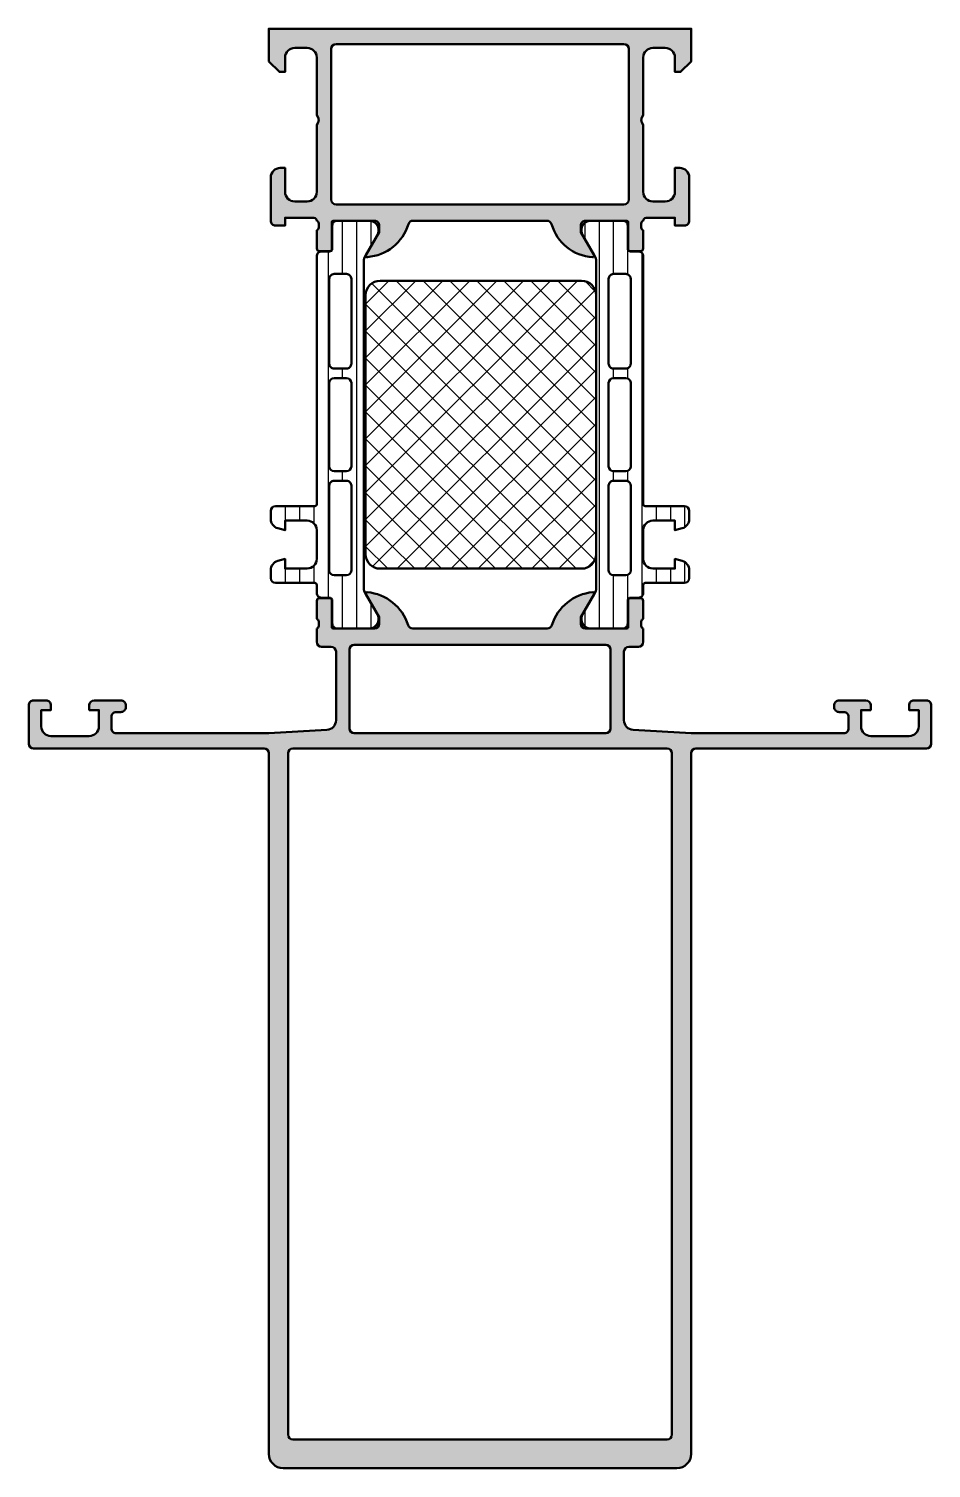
# Model space of a CAD drawing. Extents: x 0 to 94, y -75 to 75.
import ezdxf

# ---------------------------------------------------------------- set-up
doc = ezdxf.new("R2010")
doc.units = 0
for name, color, linetype, lineweight in [('0S-Alu contour', 7, 'Continuous', 50), ('0S-Alu hatch', 252, 'Continuous', 25), ('0S-Plastic contour', 254, 'Continuous', 50), ('0S-Plastic hatch', 253, 'Continuous', 25), ('0S-PT contour', 91, 'Continuous', 50), ('0S-PT hatch', 103, 'Continuous', 25)]:
    doc.layers.add(name, color=color, linetype=linetype, lineweight=lineweight)

# ---------------------------------------------------------------- blocks, each defined once
blk = doc.blocks.new('345120__EBFB9A85_42CC_4EB0_9F8F_FDFD14A356A6_')
at = {"layer": '0S-Alu hatch'}
h = blk.add_hatch(color=256, dxfattribs=at)
edge = h.paths.add_edge_path()
edge.add_line((25, 71.6), (26.1, 70.5))
edge.add_line((26.1, 70.5), (26.7, 70.5))
edge.add_line((26.7, 70.5), (26.7, 72))
edge.add_ellipse((27.7, 72), major_axis=(-1, 0), ratio=1, start_angle=270.0049, end_angle=359.9946, ccw=False)
edge.add_line((27.7, 73), (29, 73))
edge.add_ellipse((29, 72), major_axis=(-1, 0), ratio=1, start_angle=180.0027, end_angle=269.9969, ccw=False)
edge.add_line((30, 72), (30, 66))
edge.add_ellipse((29.48, 65.5), major_axis=(-0.725, 0), ratio=1, start_angle=136.3884, end_angle=223.6116, ccw=False)
edge.add_line((30, 65), (30, 58))
edge.add_ellipse((29, 58), major_axis=(-1, 0), ratio=1, start_angle=90.0034, end_angle=179.9966, ccw=False)
edge.add_line((29, 57), (27.7, 57))
edge.add_ellipse((27.7, 58), major_axis=(-1, 0), ratio=1, start_angle=0.005, end_angle=89.995, ccw=False)
edge.add_line((26.7, 58), (26.7, 60.5))
edge.add_line((26.7, 60.5), (26.2, 60.5))
edge.add_arc((26.2, 59.5), 1, 90.005, 179.995)
edge.add_line((25.2, 59.5), (25.2, 55))
edge.add_arc((25.7, 55), 0.5, 179.9974, 270.0035)
edge.add_line((25.7, 54.5), (26.7, 54.5))
edge.add_line((26.7, 54.5), (26.7, 55.3))
edge.add_line((26.7, 55.3), (29.7, 55.3))
edge.add_ellipse((29.7, 55), major_axis=(-0.299, 0), ratio=1, start_angle=179.879, end_angle=270.1181, ccw=False)
edge.add_ellipse((29.92, 54.73), major_axis=(-0.279, 0), ratio=1, start_angle=178.8354, end_angle=253.5801, ccw=False)
edge.add_line((30.2, 54.73), (30.2, 54.27))
edge.add_ellipse((29.92, 54.27), major_axis=(-0.279, 0), ratio=1, start_angle=106.4246, end_angle=181.1629, ccw=False)
edge.add_line((30, 54), (30, 52.12))
edge.add_arc((30.3, 52.12), 0.3, 180, 270)
edge.add_line((30.3, 51.82), (31.28, 51.82))
edge.add_arc((31.28, 52.12), 0.3, 270, 360)
edge.add_line((31.58, 52.12), (31.58, 54.88))
edge.add_ellipse((31.7, 54.88), major_axis=(-0.12, 0), ratio=1, start_angle=270, end_angle=360, ccw=False)
edge.add_line((31.7, 55), (36, 55))
edge.add_ellipse((36, 54.5), major_axis=(-0.5, 0), ratio=1, start_angle=179.9994, end_angle=270.0015, ccw=False)
edge.add_line((36.5, 54.5), (36.5, 53.8))
edge.add_line((36.5, 53.8), (35.11, 51.4))
edge.add_arc((35.24, 51.34), 0.137, 154.9388, 284.9266)
edge.add_arc((34.92, 56.02), 4.82, 274.1585, 343.4516)
edge.add_ellipse((40.02, 54.5), major_axis=(-0.5, 0), ratio=1, start_angle=270, end_angle=343.4516, ccw=False)
edge.add_line((40.02, 55), (53.98, 55))
edge.add_ellipse((53.98, 54.5), major_axis=(-0.5, 0), ratio=1, start_angle=195.5023, end_angle=270, ccw=False)
edge.add_arc((58.98, 55.89), 4.69, 195.5023, 266.9584)
edge.add_arc((58.77, 51.34), 0.135, 253.6163, 386.5182)
edge.add_line((58.89, 51.4), (57.5, 53.8))
edge.add_line((57.5, 53.8), (57.5, 54.5))
edge.add_ellipse((58, 54.5), major_axis=(-0.5, 0), ratio=1, start_angle=-90.0015, end_angle=0.0006, ccw=False)
edge.add_line((58, 55), (62.3, 55))
edge.add_ellipse((62.3, 54.88), major_axis=(-0.12, 0), ratio=1, start_angle=180, end_angle=270, ccw=False)
edge.add_line((62.42, 54.88), (62.42, 52.12))
edge.add_arc((62.72, 52.12), 0.3, 180, 270)
edge.add_line((62.72, 51.82), (63.7, 51.82))
edge.add_arc((63.7, 52.12), 0.3, 270, 360)
edge.add_line((64, 52.12), (64, 54))
edge.add_ellipse((64.08, 54.27), major_axis=(-0.279, 0), ratio=1, start_angle=-1.1629, end_angle=73.5754, ccw=False)
edge.add_line((63.8, 54.27), (63.8, 54.73))
edge.add_ellipse((64.08, 54.73), major_axis=(-0.279, 0), ratio=1, start_angle=-73.5801, end_angle=1.1646, ccw=False)
edge.add_ellipse((64.3, 55), major_axis=(-0.299, 0), ratio=1, start_angle=-90.1234, end_angle=0.1067, ccw=False)
edge.add_line((64.3, 55.3), (67.3, 55.3))
edge.add_line((67.3, 55.3), (67.3, 54.5))
edge.add_line((67.3, 54.5), (68.3, 54.5))
edge.add_arc((68.3, 55), 0.5, 269.9965, 360.0026)
edge.add_line((68.8, 55), (68.8, 59.5))
edge.add_arc((67.8, 59.5), 1, 0.005, 89.995)
edge.add_line((67.8, 60.5), (67.3, 60.5))
edge.add_line((67.3, 60.5), (67.3, 58))
edge.add_ellipse((66.3, 58), major_axis=(-1, 0), ratio=1, start_angle=90.005, end_angle=179.995, ccw=False)
edge.add_line((66.3, 57), (65, 57))
edge.add_ellipse((65, 58), major_axis=(-1, 0), ratio=1, start_angle=0.0028, end_angle=89.997, ccw=False)
edge.add_line((64, 58), (64, 65))
edge.add_ellipse((64.52, 65.5), major_axis=(-0.725, 0), ratio=1, start_angle=-43.6116, end_angle=43.6116, ccw=False)
edge.add_line((64, 66), (64, 72))
edge.add_ellipse((65, 72), major_axis=(-1, 0), ratio=1, start_angle=270.0028, end_angle=359.9979, ccw=False)
edge.add_line((65, 73), (66.3, 73))
edge.add_ellipse((66.3, 72), major_axis=(-1, 0), ratio=1, start_angle=180.0054, end_angle=269.9951, ccw=False)
edge.add_line((67.3, 72), (67.3, 70.5))
edge.add_line((67.3, 70.5), (67.9, 70.5))
edge.add_line((67.9, 70.5), (69, 71.6))
edge.add_line((69, 71.6), (69, 75))
edge.add_line((69, 75), (25, 75))
edge.add_line((25, 75), (25, 71.6))
edge = h.paths.add_edge_path()
edge.add_ellipse((32, 72.9), major_axis=(-0.5, 0), ratio=1, start_angle=270.0003, end_angle=359.9997, ccw=False)
edge.add_line((32, 73.4), (62, 73.4))
edge.add_ellipse((62, 72.9), major_axis=(-0.5, 0), ratio=1, start_angle=180.0003, end_angle=269.9997, ccw=False)
edge.add_line((62.5, 72.9), (62.5, 57.2))
edge.add_ellipse((62, 57.2), major_axis=(-0.5, 0), ratio=1, start_angle=90.0003, end_angle=179.9997, ccw=False)
edge.add_line((62, 56.7), (32, 56.7))
edge.add_ellipse((32, 57.2), major_axis=(-0.5, 0), ratio=1, start_angle=0.0003, end_angle=89.9997, ccw=False)
edge.add_line((31.5, 57.2), (31.5, 72.9))
at = {"layer": '0S-Alu contour', "color": 7}
for points in [[(67.3, 72), (67.3, 70.5), (67.9, 70.5), (69, 71.6), (69, 75), (25, 75), (25, 71.6)], [(25, 71.6), (26.1, 70.5), (26.7, 70.5), (26.7, 72)], [(27.7, 73), (29, 73)], [(30, 72), (30, 66)], [(31.5, 57.2), (31.5, 72.9)], [(32, 73.4), (62, 73.4)], [(62.5, 72.9), (62.5, 57.2)], [(64, 66), (64, 72)], [(65, 73), (66.3, 73)], [(30, 65), (30, 58)], [(64, 58), (64, 65)], [(26.7, 58), (26.7, 60.5), (26.2, 60.5)], [(67.8, 60.5), (67.3, 60.5), (67.3, 58)], [(25.2, 59.5), (25.2, 55)], [(68.8, 55), (68.8, 59.5)], [(29, 57), (27.7, 57)], [(62, 56.7), (32, 56.7)], [(66.3, 57), (65, 57)], [(25.7, 54.5), (26.7, 54.5), (26.7, 55.3), (29.7, 55.3)], [(30.2, 54.73), (30.2, 54.27)], [(31.58, 52.12), (31.58, 54.88)], [(31.7, 55), (36, 55)], [(36.5, 54.5), (36.5, 53.8), (35.11, 51.4)], [(40.02, 55), (53.98, 55)], [(58.89, 51.4), (57.5, 53.8), (57.5, 54.5)], [(58, 55), (62.3, 55)], [(62.42, 54.88), (62.42, 52.12)], [(63.8, 54.27), (63.8, 54.73)], [(64.3, 55.3), (67.3, 55.3), (67.3, 54.5), (68.3, 54.5)], [(30, 54), (30, 52.12)], [(64, 52.12), (64, 54)], [(30.3, 51.82), (31.28, 51.82)], [(62.72, 51.82), (63.7, 51.82)]]:
    blk.add_lwpolyline(points, dxfattribs=at)
at = {"layer": '0S-Alu contour', "color": 7, "extrusion": (0, 0, -1)}
for centre, radius, start, end in [((-27.7, 72), 1, 0.0054, 89.9951), ((-29, 72), 1, 90.0031, 179.9973), ((-32, 72.9), 0.5, 0.0003, 89.9997), ((-62, 72.9), 0.5, 90.0003, 179.9997), ((-65, 72), 1, 0.0021, 89.9972), ((-66.3, 72), 1, 90.0049, 179.9946), ((-29.48, 65.5), 0.725, 136.3884, 223.6116), ((-64.52, 65.5), 0.725, 316.3884, 43.6116), ((-27.7, 58), 1, 270.005, 359.995), ((-29, 58), 1, 180.0034, 269.9966), ((-32, 57.2), 0.5, 270.0003, 359.9997), ((-62, 57.2), 0.5, 180.0003, 269.9997), ((-65, 58), 1, 270.003, 359.9972), ((-66.3, 58), 1, 180.005, 269.995), ((-29.7, 55), 0.299, 89.8819, 180.121), ((-29.92, 54.73), 0.279, 106.4199, 181.1646), ((-29.92, 54.27), 0.279, 178.8371, 253.5754), ((-31.7, 54.88), 0.12, 0, 90), ((-36, 54.5), 0.5, 89.9985, 180.0006), ((-40.02, 54.5), 0.5, 16.5484, 90), ((-53.98, 54.5), 0.5, 90, 164.4977), ((-58, 54.5), 0.5, 359.9994, 90.0015), ((-62.3, 54.88), 0.12, 90, 180), ((-64.08, 54.73), 0.279, 358.8354, 73.5801), ((-64.08, 54.27), 0.279, 286.4246, 1.1629), ((-64.3, 55), 0.299, 359.8933, 90.1234)]:
    blk.add_arc(centre, radius, start, end, dxfattribs=at)
at = {"layer": '0S-Alu contour', "color": 7}
for centre, radius, start, end in [((26.2, 59.5), 1, 90.005, 179.995), ((67.8, 59.5), 1, 0.005, 89.995), ((25.7, 55), 0.5, 179.9974, 270.0035), ((34.92, 56.02), 4.82, 274.1585, 343.4516), ((58.98, 55.89), 4.69, 195.5023, 266.9584), ((68.3, 55), 0.5, 269.9965, 0.0026), ((30.3, 52.12), 0.3, 180, 270), ((31.28, 52.12), 0.3, 270, 0), ((35.24, 51.34), 0.137, 154.9388, 284.9266), ((58.77, 51.34), 0.135, 253.6163, 26.5182), ((62.72, 52.12), 0.3, 180, 270), ((63.7, 52.12), 0.3, 270, 0)]:
    blk.add_arc(centre, radius, start, end, dxfattribs=at)
blk = doc.blocks.new('284033__199204BD_81FC_46A8_A4BA_AE24A309F595___7C988568_E092_4C51_95B1_A4DBDB07019C_')
at = {"layer": '0S-Plastic hatch'}
h = blk.add_hatch(dxfattribs=at)
h.set_pattern_fill('ANSI31', color=256, scale=0.468, angle=45, style=0)
edge = h.paths.add_edge_path()
edge.add_line((30, 51.29), (30, 25.45))
edge.add_ellipse((29.8, 25.46), major_axis=(-0.204, 0), ratio=1, start_angle=90.4851, end_angle=178.8441, ccw=False)
edge.add_line((29.8, 25.25), (25.7, 25.25))
edge.add_arc((25.7, 24.75), 0.5, 90, 180)
edge.add_line((25.2, 24.75), (25.2, 23.92))
edge.add_arc((26.2, 23.92), 1, 180, 255)
edge.add_line((25.94, 22.95), (26.7, 22.75))
edge.add_line((26.7, 22.75), (26.7, 23.75))
edge.add_line((26.7, 23.75), (29, 23.75))
edge.add_ellipse((29, 22.75), major_axis=(-1, 0), ratio=1, start_angle=180.2299, end_angle=269.9025, ccw=False)
edge.add_line((30, 22.75), (30, 19.75))
edge.add_ellipse((29, 19.76), major_axis=(-1, 0), ratio=1, start_angle=90.0975, end_angle=179.7659, ccw=False)
edge.add_line((29, 18.75), (26.7, 18.75))
edge.add_line((26.7, 18.75), (26.7, 19.75))
edge.add_line((26.7, 19.75), (25.94, 19.55))
edge.add_arc((26.2, 18.58), 1, 105, 180)
edge.add_line((25.2, 18.58), (25.2, 17.75))
edge.add_arc((25.7, 17.75), 0.5, 180, 270)
edge.add_line((25.7, 17.25), (29.8, 17.25))
edge.add_ellipse((29.8, 17.05), major_axis=(-0.2, 0), ratio=1, start_angle=180, end_angle=270, ccw=False)
edge.add_line((30, 17.05), (30, 16.21))
edge.add_arc((30.5, 16.21), 0.5, 179.9976, 269.9982)
edge.add_line((30.5, 15.71), (31.31, 15.71))
edge.add_ellipse((31.31, 15.41), major_axis=(-0.3, 0), ratio=1, start_angle=179.9979, end_angle=269.9979, ccw=False)
edge.add_line((31.61, 15.41), (31.61, 13.01))
edge.add_arc((32.11, 13.01), 0.5, 179.9976, 269.9982)
edge.add_line((32.11, 12.51), (35.59, 12.51))
edge.add_arc((35.44, 13.5), 1, 278.1795, 392.7249)
edge.add_line((36.28, 14.04), (34.97, 16.32))
edge.add_ellipse((35.4, 16.57), major_axis=(-0.5, 0), ratio=1, start_angle=-0.002, end_angle=29.9979, ccw=False)
edge.add_line((34.9, 16.57), (34.9, 50.93))
edge.add_ellipse((35.4, 50.93), major_axis=(-0.5, 0), ratio=1, start_angle=329.9979, end_angle=359.9979, ccw=False)
edge.add_line((34.97, 51.18), (36.29, 53.46))
edge.add_arc((35.44, 54), 1, 327.2709, 441.8163)
edge.add_line((35.59, 54.99), (32.11, 54.99))
edge.add_arc((32.11, 54.49), 0.5, 89.9976, 179.9982)
edge.add_line((31.61, 54.49), (31.61, 52.09))
edge.add_ellipse((31.31, 52.09), major_axis=(-0.3, 0), ratio=1, start_angle=89.9979, end_angle=179.9979, ccw=False)
edge.add_line((31.31, 51.79), (30.5, 51.79))
edge.add_arc((30.5, 51.29), 0.5, 89.9976, 179.9982)
edge = h.paths.add_edge_path()
edge.add_line((33.6, 48.95), (33.6, 40.1))
edge.add_ellipse((33.1, 40.1), major_axis=(-0.5, 0), ratio=1, start_angle=89.9996, end_angle=180.0004, ccw=False)
edge.add_line((33.1, 39.6), (31.8, 39.6))
edge.add_ellipse((31.8, 40.1), major_axis=(-0.5, 0), ratio=1, start_angle=0, end_angle=90.0019, ccw=False)
edge.add_line((31.3, 40.1), (31.3, 48.95))
edge.add_ellipse((31.8, 48.95), major_axis=(-0.5, 0), ratio=1, start_angle=269.9981, end_angle=360, ccw=False)
edge.add_line((31.8, 49.45), (33.1, 49.45))
edge.add_ellipse((33.1, 48.95), major_axis=(-0.5, 0), ratio=1, start_angle=179.9996, end_angle=270.0004, ccw=False)
edge = h.paths.add_edge_path()
edge.add_line((31.3, 29.4), (31.3, 38.1))
edge.add_ellipse((31.8, 38.1), major_axis=(-0.5, 0), ratio=1, start_angle=270, end_angle=360, ccw=False)
edge.add_line((31.8, 38.6), (33.1, 38.6))
edge.add_ellipse((33.1, 38.1), major_axis=(-0.5, 0), ratio=1, start_angle=180, end_angle=270, ccw=False)
edge.add_line((33.6, 38.1), (33.6, 29.4))
edge.add_ellipse((33.1, 29.4), major_axis=(-0.5, 0), ratio=1, start_angle=90, end_angle=180, ccw=False)
edge.add_line((33.1, 28.9), (31.8, 28.9))
edge.add_ellipse((31.8, 29.4), major_axis=(-0.5, 0), ratio=1, start_angle=0, end_angle=90, ccw=False)
edge = h.paths.add_edge_path()
edge.add_line((33.6, 27.4), (33.6, 18.55))
edge.add_ellipse((33.1, 18.55), major_axis=(-0.5, 0), ratio=1, start_angle=90, end_angle=180, ccw=False)
edge.add_line((33.1, 18.05), (31.8, 18.05))
edge.add_ellipse((31.8, 18.55), major_axis=(-0.5, 0), ratio=1, start_angle=0, end_angle=90, ccw=False)
edge.add_line((31.3, 18.55), (31.3, 27.4))
edge.add_ellipse((31.8, 27.4), major_axis=(-0.5, 0), ratio=1, start_angle=269.9981, end_angle=360, ccw=False)
edge.add_line((31.8, 27.9), (33.1, 27.9))
edge.add_ellipse((33.1, 27.4), major_axis=(-0.5, 0), ratio=1, start_angle=179.9996, end_angle=270.0004, ccw=False)
at = {"layer": '0S-Alu contour', "color": 7}
for points in [[(31.3, 40.1), (31.3, 48.95)], [(31.8, 49.45), (33.1, 49.45)], [(33.6, 48.95), (33.6, 40.1)], [(33.1, 39.6), (31.8, 39.6)], [(31.3, 29.4), (31.3, 38.1)], [(31.8, 38.6), (33.1, 38.6)], [(33.6, 38.1), (33.6, 29.4)], [(33.1, 28.9), (31.8, 28.9)], [(31.3, 18.55), (31.3, 27.4)], [(31.8, 27.9), (33.1, 27.9)], [(33.6, 27.4), (33.6, 18.55)], [(33.1, 18.05), (31.8, 18.05)]]:
    blk.add_lwpolyline(points, dxfattribs=at)
at = {"layer": '0S-Alu contour', "color": 7, "extrusion": (0, 0, -1)}
for centre, start, end in [((-31.8, 48.95), 0, 90.0019), ((-33.1, 48.95), 89.9996, 180.0004), ((-31.8, 40.1), 269.9981, 0), ((-33.1, 40.1), 179.9996, 270.0004), ((-31.8, 38.1), 0, 90), ((-33.1, 38.1), 90, 180), ((-31.8, 29.4), 270, 0), ((-33.1, 29.4), 180, 270), ((-31.8, 27.4), 0, 90.0019), ((-33.1, 27.4), 89.9996, 180.0004), ((-31.8, 18.55), 270, 0), ((-33.1, 18.55), 180, 270)]:
    blk.add_arc(centre, 0.5, start, end, dxfattribs=at)
at = {"layer": '0S-Plastic contour', "color": 7}
for points in [[(31.61, 54.49), (31.61, 52.09)], [(35.59, 54.99), (32.11, 54.99)], [(34.97, 51.18), (36.29, 53.46)], [(30, 51.29), (30, 25.45)], [(31.31, 51.79), (30.5, 51.79)], [(34.9, 16.57), (34.9, 50.93)], [(25.2, 24.75), (25.2, 23.92)], [(29.8, 25.25), (25.7, 25.25)], [(25.94, 22.95), (26.7, 22.75), (26.7, 23.75), (29, 23.75)], [(30, 22.75), (30, 19.75)], [(29, 18.75), (26.7, 18.75), (26.7, 19.75), (25.94, 19.55)], [(25.2, 18.58), (25.2, 17.75)], [(25.7, 17.25), (29.8, 17.25)], [(30, 17.05), (30, 16.21)], [(30.5, 15.71), (31.31, 15.71)], [(31.61, 15.41), (31.61, 13.01)], [(36.28, 14.04), (34.97, 16.32)], [(32.11, 12.51), (35.59, 12.51)]]:
    blk.add_lwpolyline(points, dxfattribs=at)
for centre, radius, start, end in [((32.11, 54.49), 0.5, 89.9976, 179.9982), ((35.44, 54), 1, 327.2709, 81.8163), ((30.5, 51.29), 0.5, 89.9976, 179.9982), ((25.7, 24.75), 0.5, 90, 180), ((26.2, 23.92), 1, 180, 255), ((26.2, 18.58), 1, 105, 180), ((25.7, 17.75), 0.5, 180, 270), ((30.5, 16.21), 0.5, 179.9976, 269.9982), ((35.44, 13.5), 1, 278.1795, 32.7249), ((32.11, 13.01), 0.5, 179.9976, 269.9982)]:
    blk.add_arc(centre, radius, start, end, dxfattribs=at)
at = {"layer": '0S-Plastic contour', "color": 7, "extrusion": (0, 0, -1)}
for centre, radius, start, end in [((-31.31, 52.09), 0.3, 180.0021, 270.0021), ((-35.4, 50.93), 0.5, 0.0021, 30.0021), ((-29.8, 25.46), 0.204, 181.1559, 269.5149), ((-29, 22.75), 1, 90.0975, 179.7701), ((-29, 19.76), 1, 180.2341, 269.9025), ((-29.8, 17.05), 0.2, 90, 180), ((-35.4, 16.57), 0.5, 330.0021, 0.002), ((-31.31, 15.41), 0.3, 90.0021, 180.0021)]:
    blk.add_arc(centre, radius, start, end, dxfattribs=at)
blk = doc.blocks.new('284033__BC3C678C_5228_426F_BC28_6E6865EC7522___14F4A0F6_E6D3_4741_92AC_F9763A7836EB_')
at = {"layer": '0S-Plastic hatch'}
h = blk.add_hatch(dxfattribs=at)
h.set_pattern_fill('ANSI31', color=256, scale=0.468, angle=45, style=0)
edge = h.paths.add_edge_path()
edge.add_line((59.1, 50.93), (59.1, 16.57))
edge.add_ellipse((58.6, 16.57), major_axis=(-0.5, 0), ratio=1, start_angle=150.0021, end_angle=180.002, ccw=False)
edge.add_line((59.03, 16.32), (57.72, 14.04))
edge.add_arc((58.56, 13.5), 1, 147.2751, 261.8205)
edge.add_line((58.41, 12.51), (61.89, 12.51))
edge.add_arc((61.89, 13.01), 0.5, 270.0018, 360.0024)
edge.add_line((62.39, 13.01), (62.39, 15.41))
edge.add_ellipse((62.69, 15.41), major_axis=(-0.3, 0), ratio=1, start_angle=-89.9979, end_angle=0.0021, ccw=False)
edge.add_line((62.69, 15.71), (63.5, 15.71))
edge.add_arc((63.5, 16.21), 0.5, 270.0018, 360.0024)
edge.add_line((64, 16.21), (64, 17.05))
edge.add_ellipse((64.2, 17.05), major_axis=(-0.2, 0), ratio=1, start_angle=270, end_angle=360, ccw=False)
edge.add_line((64.2, 17.25), (68.3, 17.25))
edge.add_arc((68.3, 17.75), 0.5, 270, 360)
edge.add_line((68.8, 17.75), (68.8, 18.58))
edge.add_arc((67.8, 18.58), 1, 0, 75)
edge.add_line((68.06, 19.55), (67.3, 19.75))
edge.add_line((67.3, 19.75), (67.3, 18.75))
edge.add_line((67.3, 18.75), (65, 18.75))
edge.add_ellipse((65, 19.76), major_axis=(-1, 0), ratio=1, start_angle=0.2341, end_angle=89.9025, ccw=False)
edge.add_line((64, 19.75), (64, 22.75))
edge.add_ellipse((65, 22.75), major_axis=(-1, 0), ratio=1, start_angle=270.0975, end_angle=359.7701, ccw=False)
edge.add_line((65, 23.75), (67.3, 23.75))
edge.add_line((67.3, 23.75), (67.3, 22.75))
edge.add_line((67.3, 22.75), (68.06, 22.95))
edge.add_arc((67.8, 23.92), 1, 285, 360)
edge.add_line((68.8, 23.92), (68.8, 24.75))
edge.add_arc((68.3, 24.75), 0.5, 0, 90)
edge.add_line((68.3, 25.25), (64.2, 25.25))
edge.add_ellipse((64.2, 25.46), major_axis=(-0.204, 0), ratio=1, start_angle=1.1559, end_angle=89.5149, ccw=False)
edge.add_line((64, 25.45), (64, 51.29))
edge.add_arc((63.5, 51.29), 0.5, 0.0018, 90.0024)
edge.add_line((63.5, 51.79), (62.69, 51.79))
edge.add_ellipse((62.69, 52.09), major_axis=(-0.3, 0), ratio=1, start_angle=0.0021, end_angle=90.0021, ccw=False)
edge.add_line((62.39, 52.09), (62.39, 54.49))
edge.add_arc((61.89, 54.49), 0.5, 0.0018, 90.0024)
edge.add_line((61.89, 54.99), (58.41, 54.99))
edge.add_arc((58.56, 54), 1, 98.1837, 212.7291)
edge.add_line((57.71, 53.46), (59.03, 51.18))
edge.add_ellipse((58.6, 50.93), major_axis=(-0.5, 0), ratio=1, start_angle=180.0021, end_angle=210.0021, ccw=False)
edge = h.paths.add_edge_path()
edge.add_line((62.7, 48.95), (62.7, 40.1))
edge.add_ellipse((62.2, 40.1), major_axis=(-0.5, 0), ratio=1, start_angle=89.9981, end_angle=180, ccw=False)
edge.add_line((62.2, 39.6), (60.9, 39.6))
edge.add_ellipse((60.9, 40.1), major_axis=(-0.5, 0), ratio=1, start_angle=-0.0004, end_angle=90.0004, ccw=False)
edge.add_line((60.4, 40.1), (60.4, 48.95))
edge.add_ellipse((60.9, 48.95), major_axis=(-0.5, 0), ratio=1, start_angle=-90.0004, end_angle=0.0004, ccw=False)
edge.add_line((60.9, 49.45), (62.2, 49.45))
edge.add_ellipse((62.2, 48.95), major_axis=(-0.5, 0), ratio=1, start_angle=180, end_angle=270.0019, ccw=False)
edge = h.paths.add_edge_path()
edge.add_line((60.4, 29.4), (60.4, 38.1))
edge.add_ellipse((60.9, 38.1), major_axis=(-0.5, 0), ratio=1, start_angle=270, end_angle=360, ccw=False)
edge.add_line((60.9, 38.6), (62.2, 38.6))
edge.add_ellipse((62.2, 38.1), major_axis=(-0.5, 0), ratio=1, start_angle=180, end_angle=270, ccw=False)
edge.add_line((62.7, 38.1), (62.7, 29.4))
edge.add_ellipse((62.2, 29.4), major_axis=(-0.5, 0), ratio=1, start_angle=90, end_angle=180, ccw=False)
edge.add_line((62.2, 28.9), (60.9, 28.9))
edge.add_ellipse((60.9, 29.4), major_axis=(-0.5, 0), ratio=1, start_angle=0, end_angle=90, ccw=False)
edge = h.paths.add_edge_path()
edge.add_line((60.4, 18.55), (60.4, 27.4))
edge.add_ellipse((60.9, 27.4), major_axis=(-0.5, 0), ratio=1, start_angle=-90.0004, end_angle=0.0004, ccw=False)
edge.add_line((60.9, 27.9), (62.2, 27.9))
edge.add_ellipse((62.2, 27.4), major_axis=(-0.5, 0), ratio=1, start_angle=180, end_angle=270.0019, ccw=False)
edge.add_line((62.7, 27.4), (62.7, 18.55))
edge.add_ellipse((62.2, 18.55), major_axis=(-0.5, 0), ratio=1, start_angle=90, end_angle=180, ccw=False)
edge.add_line((62.2, 18.05), (60.9, 18.05))
edge.add_ellipse((60.9, 18.55), major_axis=(-0.5, 0), ratio=1, start_angle=0, end_angle=90, ccw=False)
at = {"layer": '0S-Alu contour', "color": 7}
for points in [[(60.4, 40.1), (60.4, 48.95)], [(60.9, 49.45), (62.2, 49.45)], [(62.7, 48.95), (62.7, 40.1)], [(62.2, 39.6), (60.9, 39.6)], [(60.4, 29.4), (60.4, 38.1)], [(60.9, 38.6), (62.2, 38.6)], [(62.7, 38.1), (62.7, 29.4)], [(62.2, 28.9), (60.9, 28.9)], [(60.4, 18.55), (60.4, 27.4)], [(60.9, 27.9), (62.2, 27.9)], [(62.7, 27.4), (62.7, 18.55)], [(62.2, 18.05), (60.9, 18.05)]]:
    blk.add_lwpolyline(points, dxfattribs=at)
at = {"layer": '0S-Alu contour', "color": 7, "extrusion": (0, 0, -1)}
for centre, start, end in [((-60.9, 48.95), 359.9996, 90.0004), ((-62.2, 48.95), 89.9981, 180), ((-60.9, 40.1), 269.9996, 0.0004), ((-62.2, 40.1), 180, 270.0019), ((-60.9, 38.1), 0, 90), ((-62.2, 38.1), 90, 180), ((-60.9, 29.4), 270, 0), ((-62.2, 29.4), 180, 270), ((-60.9, 27.4), 359.9996, 90.0004), ((-62.2, 27.4), 89.9981, 180), ((-60.9, 18.55), 270, 0), ((-62.2, 18.55), 180, 270)]:
    blk.add_arc(centre, 0.5, start, end, dxfattribs=at)
at = {"layer": '0S-Plastic contour', "color": 7}
for points in [[(61.89, 54.99), (58.41, 54.99)], [(62.39, 52.09), (62.39, 54.49)], [(57.71, 53.46), (59.03, 51.18)], [(63.5, 51.79), (62.69, 51.79)], [(64, 25.45), (64, 51.29)], [(59.1, 50.93), (59.1, 16.57)], [(68.3, 25.25), (64.2, 25.25)], [(68.8, 23.92), (68.8, 24.75)], [(64, 19.75), (64, 22.75)], [(65, 23.75), (67.3, 23.75), (67.3, 22.75), (68.06, 22.95)], [(68.06, 19.55), (67.3, 19.75), (67.3, 18.75), (65, 18.75)], [(68.8, 17.75), (68.8, 18.58)], [(64, 16.21), (64, 17.05)], [(64.2, 17.25), (68.3, 17.25)], [(59.03, 16.32), (57.72, 14.04)], [(62.39, 13.01), (62.39, 15.41)], [(62.69, 15.71), (63.5, 15.71)], [(58.41, 12.51), (61.89, 12.51)]]:
    blk.add_lwpolyline(points, dxfattribs=at)
for centre, radius, start, end in [((58.56, 54), 1, 98.1837, 212.7291), ((61.89, 54.49), 0.5, 0.0018, 90.0024), ((63.5, 51.29), 0.5, 0.0018, 90.0024), ((68.3, 24.75), 0.5, 0, 90), ((67.8, 23.92), 1, 285, 0), ((67.8, 18.58), 1, 0, 75), ((68.3, 17.75), 0.5, 270, 0), ((63.5, 16.21), 0.5, 270.0018, 0.0024), ((58.56, 13.5), 1, 147.2751, 261.8205), ((61.89, 13.01), 0.5, 270.0018, 0.0024)]:
    blk.add_arc(centre, radius, start, end, dxfattribs=at)
at = {"layer": '0S-Plastic contour', "color": 7, "extrusion": (0, 0, -1)}
for centre, radius, start, end in [((-58.6, 50.93), 0.5, 149.9979, 179.9979), ((-62.69, 52.09), 0.3, 269.9979, 359.9979), ((-64.2, 25.46), 0.204, 270.4851, 358.8441), ((-65, 22.75), 1, 0.2299, 89.9025), ((-65, 19.76), 1, 270.0975, 359.7659), ((-58.6, 16.57), 0.5, 179.998, 209.9979), ((-64.2, 17.05), 0.2, 0, 90), ((-62.69, 15.41), 0.3, 359.9979, 89.9979)]:
    blk.add_arc(centre, radius, start, end, dxfattribs=at)
blk = doc.blocks.new('382370__3A1ABFA3_BCD8_4CBB_98C2_F65D0C60EB48_')
at = {"layer": '0S-PT hatch'}
h = blk.add_hatch(dxfattribs=at)
h.set_pattern_fill('ANSI37', color=256, scale=0.625, angle=90, style=0)
edge = h.paths.add_edge_path()
edge.add_arc((36.59, 47.24), 1.5, 90, 180)
edge.add_line((35.09, 47.24), (35.09, 20.24))
edge.add_arc((36.59, 20.24), 1.5, 180, 270)
edge.add_line((36.59, 18.74), (57.59, 18.74))
edge.add_arc((57.59, 20.24), 1.5, 270, 360)
edge.add_line((59.09, 20.24), (59.09, 47.24))
edge.add_arc((57.59, 47.24), 1.5, 0, 90)
edge.add_line((57.59, 48.74), (36.59, 48.74))
at = {"layer": '0S-PT contour', "color": 7}
for points in [[(57.59, 48.74), (36.59, 48.74)], [(35.09, 47.24), (35.09, 20.24)], [(59.09, 20.24), (59.09, 47.24)], [(36.59, 18.74), (57.59, 18.74)]]:
    blk.add_lwpolyline(points, dxfattribs=at)
for centre, start, end in [((36.59, 47.24), 90, 180), ((57.59, 47.24), 0, 90), ((36.59, 20.24), 180, 270), ((57.59, 20.24), 270, 0)]:
    blk.add_arc(centre, 1.5, start, end, dxfattribs=at)
blk = doc.blocks.new('347180__6D525D9A_03B7_4083_A401_46C5F4A2BB35_')
at = {"layer": '0S-Alu hatch'}
h = blk.add_hatch(color=256, dxfattribs=at)
edge = h.paths.add_edge_path()
edge.add_line((0, 4.5), (0, 0.5))
edge.add_arc((0.5, 0.5), 0.5, 180.0009, 269.9991)
edge.add_line((0.5, 0), (24.5, 0))
edge.add_ellipse((24.5, -0.5), major_axis=(-0.5, 0), ratio=1, start_angle=180.0006, end_angle=269.9994, ccw=False)
edge.add_line((25, -0.5), (25, -73.5))
edge.add_arc((26.5, -73.5), 1.5, 180.0021, 269.9979)
edge.add_line((26.5, -75), (67.5, -75))
edge.add_arc((67.5, -73.5), 1.5, 270.0021, 359.9979)
edge.add_line((69, -73.5), (69, -0.5))
edge.add_ellipse((69.5, -0.5), major_axis=(-0.5, 0), ratio=1, start_angle=270.0006, end_angle=359.9994, ccw=False)
edge.add_line((69.5, 0), (93.5, 0))
edge.add_arc((93.5, 0.5), 0.5, 270.0009, 359.9991)
edge.add_line((94, 0.5), (94, 4.5))
edge.add_arc((93.5, 4.5), 0.5, 359.9982, 450.0018)
edge.add_line((93.5, 5), (92.2, 5))
edge.add_arc((92.2, 4.5), 0.5, 89.9963, 180.0072)
edge.add_line((91.7, 4.5), (91.7, 4))
edge.add_line((91.7, 4), (92.7, 4))
edge.add_line((92.7, 4), (92.7, 2.3))
edge.add_ellipse((91.7, 2.3), major_axis=(-1, 0), ratio=1, start_angle=90.0025, end_angle=179.9975, ccw=False)
edge.add_line((91.7, 1.3), (87.7, 1.3))
edge.add_ellipse((87.7, 2.3), major_axis=(-1, 0), ratio=1, start_angle=-0.0027, end_angle=90.001, ccw=False)
edge.add_line((86.7, 2.3), (86.7, 4))
edge.add_line((86.7, 4), (87.7, 4))
edge.add_line((87.7, 4), (87.7, 4.5))
edge.add_arc((87.2, 4.5), 0.5, 0.0042, 89.9958)
edge.add_line((87.2, 5), (84.4, 5))
edge.add_arc((84.4, 4.5), 0.5, 89.9971, 180.0029)
edge.add_line((83.9, 4.5), (83.9, 4.3))
edge.add_arc((84.4, 4.3), 0.5, 179.9988, 270.0012)
edge.add_line((84.4, 3.8), (84.9, 3.8))
edge.add_ellipse((84.9, 3.3), major_axis=(-0.5, 0), ratio=1, start_angle=179.9988, end_angle=270.0012, ccw=False)
edge.add_line((85.4, 3.3), (85.4, 2.1))
edge.add_ellipse((84.9, 2.1), major_axis=(-0.5, 0), ratio=1, start_angle=89.9982, end_angle=180.0018, ccw=False)
edge.add_line((84.9, 1.6), (69, 1.6))
edge.add_line((69, 1.6), (62.94, 1.95))
edge.add_ellipse((63, 2.94), major_axis=(-1, 0), ratio=1, start_angle=-0.0011, end_angle=86.7318, ccw=False)
edge.add_line((62, 2.94), (62, 10.1))
edge.add_ellipse((62.5, 10.1), major_axis=(-0.5, 0), ratio=1, start_angle=270, end_angle=360, ccw=False)
edge.add_line((62.5, 10.6), (63.5, 10.6))
edge.add_arc((63.5, 11.1), 0.5, 270, 360)
edge.add_line((64, 11.1), (64, 12.5))
edge.add_ellipse((64.08, 12.77), major_axis=(-0.279, 0), ratio=1, start_angle=-1.1646, end_angle=73.5801, ccw=False)
edge.add_line((63.8, 12.77), (63.8, 13.23))
edge.add_ellipse((64.08, 13.23), major_axis=(-0.279, 0), ratio=1, start_angle=-73.5754, end_angle=1.1629, ccw=False)
edge.add_line((64, 13.5), (64, 15.38))
edge.add_arc((63.7, 15.38), 0.3, 0, 90)
edge.add_line((63.7, 15.68), (62.72, 15.68))
edge.add_arc((62.72, 15.38), 0.3, 90, 180)
edge.add_line((62.42, 15.38), (62.42, 12.62))
edge.add_ellipse((62.3, 12.62), major_axis=(-0.12, 0), ratio=1, start_angle=90, end_angle=180, ccw=False)
edge.add_line((62.3, 12.5), (58, 12.5))
edge.add_ellipse((58, 13), major_axis=(-0.5, 0), ratio=1, start_angle=0, end_angle=90, ccw=False)
edge.add_line((57.5, 13), (57.5, 13.7))
edge.add_line((57.5, 13.7), (58.88, 16.09))
edge.add_arc((58.76, 16.16), 0.138, 330, 455.6226)
edge.add_arc((59.24, 11.32), 5, 95.6226, 162.2516)
edge.add_ellipse((54, 13), major_axis=(-0.5, 0), ratio=1, start_angle=90, end_angle=162.2516, ccw=False)
edge.add_line((54, 12.5), (40, 12.5))
edge.add_ellipse((40, 13), major_axis=(-0.5, 0), ratio=1, start_angle=17.7484, end_angle=90, ccw=False)
edge.add_arc((34.76, 11.32), 5, 17.7484, 84.3774)
edge.add_arc((35.24, 16.16), 0.138, 84.3774, 210)
edge.add_line((35.12, 16.09), (36.5, 13.7))
edge.add_line((36.5, 13.7), (36.5, 13))
edge.add_ellipse((36, 13), major_axis=(-0.5, 0), ratio=1, start_angle=90, end_angle=180, ccw=False)
edge.add_line((36, 12.5), (31.7, 12.5))
edge.add_ellipse((31.7, 12.62), major_axis=(-0.12, 0), ratio=1, start_angle=0, end_angle=90, ccw=False)
edge.add_line((31.58, 12.62), (31.58, 15.38))
edge.add_arc((31.28, 15.38), 0.3, 0, 90)
edge.add_line((31.28, 15.68), (30.3, 15.68))
edge.add_arc((30.3, 15.38), 0.3, 90, 180)
edge.add_line((30, 15.38), (30, 13.5))
edge.add_ellipse((29.92, 13.23), major_axis=(-0.279, 0), ratio=1, start_angle=178.8371, end_angle=253.5754, ccw=False)
edge.add_line((30.2, 13.23), (30.2, 12.77))
edge.add_ellipse((29.92, 12.77), major_axis=(-0.279, 0), ratio=1, start_angle=106.4199, end_angle=181.1646, ccw=False)
edge.add_line((30, 12.5), (30, 11.1))
edge.add_arc((30.5, 11.1), 0.5, 180, 270)
edge.add_line((30.5, 10.6), (31.5, 10.6))
edge.add_ellipse((31.5, 10.1), major_axis=(-0.5, 0), ratio=1, start_angle=180, end_angle=270, ccw=False)
edge.add_line((32, 10.1), (32, 2.94))
edge.add_ellipse((31, 2.94), major_axis=(-1, 0), ratio=1, start_angle=93.2683, end_angle=180.0012, ccw=False)
edge.add_line((31.06, 1.95), (25, 1.6))
edge.add_line((25, 1.6), (9.1, 1.6))
edge.add_ellipse((9.1, 2.1), major_axis=(-0.5, 0), ratio=1, start_angle=-0.0018, end_angle=90.0018, ccw=False)
edge.add_line((8.6, 2.1), (8.6, 3.3))
edge.add_ellipse((9.1, 3.3), major_axis=(-0.5, 0), ratio=1, start_angle=-90.0012, end_angle=0.0012, ccw=False)
edge.add_line((9.1, 3.8), (9.6, 3.8))
edge.add_arc((9.6, 4.3), 0.5, 269.9988, 360.0012)
edge.add_line((10.1, 4.3), (10.1, 4.5))
edge.add_arc((9.6, 4.5), 0.5, 359.9971, 450.0029)
edge.add_line((9.6, 5), (6.8, 5))
edge.add_arc((6.8, 4.5), 0.5, 90.0043, 179.9958)
edge.add_line((6.3, 4.5), (6.3, 4))
edge.add_line((6.3, 4), (7.3, 4))
edge.add_line((7.3, 4), (7.3, 2.3))
edge.add_ellipse((6.3, 2.3), major_axis=(-1, 0), ratio=1, start_angle=89.9991, end_angle=180.0027, ccw=False)
edge.add_line((6.3, 1.3), (2.3, 1.3))
edge.add_ellipse((2.3, 2.3), major_axis=(-1, 0), ratio=1, start_angle=0.0025, end_angle=89.9975, ccw=False)
edge.add_line((1.3, 2.3), (1.3, 4))
edge.add_line((1.3, 4), (2.3, 4))
edge.add_line((2.3, 4), (2.3, 4.5))
edge.add_arc((1.8, 4.5), 0.5, 359.9928, 450.0037)
edge.add_line((1.8, 5), (0.5, 5))
edge.add_arc((0.5, 4.5), 0.5, 89.9982, 180.0018)
edge = h.paths.add_edge_path()
edge.add_line((33.4, 2.1), (33.4, 10.3))
edge.add_ellipse((33.9, 10.3), major_axis=(-0.5, 0), ratio=1, start_angle=270, end_angle=360, ccw=False)
edge.add_line((33.9, 10.8), (60.1, 10.8))
edge.add_ellipse((60.1, 10.3), major_axis=(-0.5, 0), ratio=1, start_angle=180, end_angle=270, ccw=False)
edge.add_line((60.6, 10.3), (60.6, 2.1))
edge.add_ellipse((60.1, 2.1), major_axis=(-0.5, 0), ratio=1, start_angle=90, end_angle=180, ccw=False)
edge.add_line((60.1, 1.6), (33.9, 1.6))
edge.add_ellipse((33.9, 2.1), major_axis=(-0.5, 0), ratio=1, start_angle=0, end_angle=90, ccw=False)
edge = h.paths.add_edge_path()
edge.add_line((27, -71.5), (27, -0.5))
edge.add_ellipse((27.5, -0.5), major_axis=(-0.5, 0), ratio=1, start_angle=270.0078, end_angle=359.9922, ccw=False)
edge.add_line((27.5, 0), (66.5, 0))
edge.add_ellipse((66.5, -0.5), major_axis=(-0.5, 0), ratio=1, start_angle=180.0078, end_angle=269.9922, ccw=False)
edge.add_line((67, -0.5), (67, -71.5))
edge.add_ellipse((66.5, -71.5), major_axis=(-0.5, 0), ratio=1, start_angle=90.0048, end_angle=179.9952, ccw=False)
edge.add_line((66.5, -72), (27.5, -72))
edge.add_ellipse((27.5, -71.5), major_axis=(-0.5, 0), ratio=1, start_angle=0.0048, end_angle=89.9952, ccw=False)
at = {"layer": '0S-Alu contour', "color": 7}
for points in [[(30, 15.38), (30, 13.5)], [(31.28, 15.68), (30.3, 15.68)], [(31.58, 12.62), (31.58, 15.38)], [(35.12, 16.09), (36.5, 13.7), (36.5, 13)], [(57.5, 13), (57.5, 13.7), (58.88, 16.09)], [(62.42, 15.38), (62.42, 12.62)], [(63.7, 15.68), (62.72, 15.68)], [(64, 13.5), (64, 15.38)], [(30, 12.5), (30, 11.1)], [(30.2, 13.23), (30.2, 12.77)], [(36, 12.5), (31.7, 12.5)], [(54, 12.5), (40, 12.5)], [(62.3, 12.5), (58, 12.5)], [(63.8, 12.77), (63.8, 13.23)], [(64, 11.1), (64, 12.5)], [(30.5, 10.6), (31.5, 10.6)], [(33.9, 10.8), (60.1, 10.8)], [(62.5, 10.6), (63.5, 10.6)], [(32, 10.1), (32, 2.94)], [(33.4, 2.1), (33.4, 10.3)], [(60.6, 10.3), (60.6, 2.1)], [(62, 2.94), (62, 10.1)], [(1.8, 5), (0.5, 5)], [(9.6, 5), (6.8, 5)], [(87.2, 5), (84.4, 5)], [(93.5, 5), (92.2, 5)], [(0, 4.5), (0, 0.5)], [(1.3, 2.3), (1.3, 4), (2.3, 4), (2.3, 4.5)], [(6.3, 4.5), (6.3, 4), (7.3, 4), (7.3, 2.3)], [(8.6, 2.1), (8.6, 3.3)], [(9.1, 3.8), (9.6, 3.8)], [(10.1, 4.3), (10.1, 4.5)], [(83.9, 4.5), (83.9, 4.3)], [(84.4, 3.8), (84.9, 3.8)], [(85.4, 3.3), (85.4, 2.1)], [(86.7, 2.3), (86.7, 4), (87.7, 4), (87.7, 4.5)], [(91.7, 4.5), (91.7, 4), (92.7, 4), (92.7, 2.3)], [(94, 0.5), (94, 4.5)], [(31.06, 1.95), (25, 1.6), (9.1, 1.6)], [(60.1, 1.6), (33.9, 1.6)], [(84.9, 1.6), (69, 1.6), (62.94, 1.95)], [(0.5, 0), (24.5, 0)], [(6.3, 1.3), (2.3, 1.3)], [(27.5, 0), (66.5, 0)], [(69.5, 0), (93.5, 0)], [(91.7, 1.3), (87.7, 1.3)], [(25, -0.5), (25, -73.5)], [(27, -71.5), (27, -0.5)], [(67, -0.5), (67, -71.5)], [(69, -73.5), (69, -0.5)], [(66.5, -72), (27.5, -72)], [(26.5, -75), (67.5, -75)]]:
    blk.add_lwpolyline(points, dxfattribs=at)
for centre, radius, start, end in [((30.3, 15.38), 0.3, 90, 180), ((31.28, 15.38), 0.3, 0, 90), ((35.24, 16.16), 0.138, 84.3774, 210), ((34.76, 11.32), 5, 17.7484, 84.3774), ((59.24, 11.32), 5, 95.6226, 162.2516), ((58.76, 16.16), 0.138, 330, 95.6226), ((62.72, 15.38), 0.3, 90, 180), ((63.7, 15.38), 0.3, 0, 90), ((30.5, 11.1), 0.5, 180, 270), ((63.5, 11.1), 0.5, 270, 0), ((0.5, 4.5), 0.5, 89.9982, 180.0018), ((1.8, 4.5), 0.5, 359.9928, 90.0037), ((6.8, 4.5), 0.5, 90.0043, 179.9958), ((9.6, 4.5), 0.5, 359.9971, 90.0029), ((84.4, 4.5), 0.5, 89.9971, 180.0029), ((87.2, 4.5), 0.5, 0.0042, 89.9958), ((92.2, 4.5), 0.5, 89.9963, 180.0072), ((93.5, 4.5), 0.5, 359.9982, 90.0018), ((9.6, 4.3), 0.5, 269.9988, 0.0012), ((84.4, 4.3), 0.5, 179.9988, 270.0012), ((0.5, 0.5), 0.5, 180.0009, 269.9991), ((93.5, 0.5), 0.5, 270.0009, 359.9991), ((26.5, -73.5), 1.5, 180.0021, 269.9979), ((67.5, -73.5), 1.5, 270.0021, 359.9979)]:
    blk.add_arc(centre, radius, start, end, dxfattribs=at)
at = {"layer": '0S-Alu contour', "color": 7, "extrusion": (0, 0, -1)}
for centre, radius, start, end in [((-64.08, 13.23), 0.279, 358.8371, 73.5754), ((-29.92, 13.23), 0.279, 106.4246, 181.1629), ((-29.92, 12.77), 0.279, 178.8354, 253.5801), ((-31.7, 12.62), 0.12, 270, 0), ((-36, 13), 0.5, 180, 270), ((-40, 13), 0.5, 270, 342.2516), ((-54, 13), 0.5, 197.7484, 270), ((-58, 13), 0.5, 270, 0), ((-62.3, 12.62), 0.12, 180, 270), ((-64.08, 12.77), 0.279, 286.4199, 1.1646), ((-31.5, 10.1), 0.5, 90, 180), ((-33.9, 10.3), 0.5, 0, 90), ((-60.1, 10.3), 0.5, 90, 180), ((-62.5, 10.1), 0.5, 0, 90), ((-9.1, 3.3), 0.5, 359.9988, 90.0012), ((-84.9, 3.3), 0.5, 89.9988, 180.0012), ((-2.3, 2.3), 1, 270.0025, 359.9975), ((-6.3, 2.3), 1, 179.9973, 270.0009), ((-9.1, 2.1), 0.5, 269.9982, 0.0018), ((-31, 2.94), 1, 179.9988, 266.7317), ((-33.9, 2.1), 0.5, 270, 0), ((-60.1, 2.1), 0.5, 180, 270), ((-63, 2.94), 1, 273.2682, 0.0011), ((-84.9, 2.1), 0.5, 179.9982, 270.0018), ((-87.7, 2.3), 1, 269.999, 0.0027), ((-91.7, 2.3), 1, 180.0025, 269.9975), ((-27.5, -0.5), 0.5, 0.0078, 89.9922), ((-69.5, -0.5), 0.5, 0.0006, 89.9994), ((-24.5, -0.5), 0.5, 90.0006, 179.9994), ((-66.5, -0.5), 0.5, 90.0078, 179.9922), ((-27.5, -71.5), 0.5, 270.0048, 359.9952), ((-66.5, -71.5), 0.5, 180.0048, 269.9952)]:
    blk.add_arc(centre, radius, start, end, dxfattribs=at)
blk = doc.blocks.new('382370__187B86E2_97DD_4568_BB30_775CF19B1997_')
at = {"layer": '0S-Alu contour', "color": 7}
for name in ['345120__EBFB9A85_42CC_4EB0_9F8F_FDFD14A356A6_', '347180__6D525D9A_03B7_4083_A401_46C5F4A2BB35_']:
    blk.add_blockref(name, (0, 0), dxfattribs=at)
at = {"layer": '0S-Plastic contour', "color": 7}
for name in ['284033__199204BD_81FC_46A8_A4BA_AE24A309F595___7C988568_E092_4C51_95B1_A4DBDB07019C_', '284033__BC3C678C_5228_426F_BC28_6E6865EC7522___14F4A0F6_E6D3_4741_92AC_F9763A7836EB_']:
    blk.add_blockref(name, (0, 0), dxfattribs=at)
at = {"layer": '0S-PT contour', "color": 7}
blk.add_blockref('382370__3A1ABFA3_BCD8_4CBB_98C2_F65D0C60EB48_', (0, 0), dxfattribs=at)

msp = doc.modelspace()

# ---------------------------------------------------------------- block references
at = {"layer": '0S-Alu contour', "color": 7}
msp.add_blockref('382370__187B86E2_97DD_4568_BB30_775CF19B1997_', (0, 0), dxfattribs=at)

doc.saveas('drawing.dxf')
